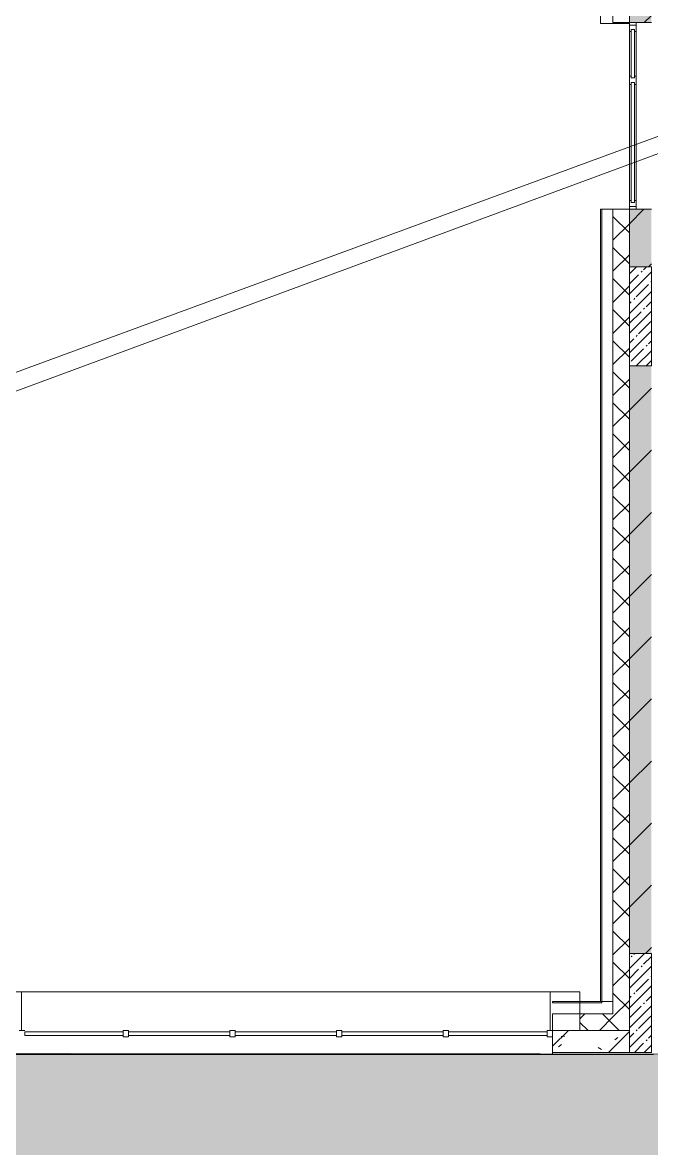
# Model space of a CAD drawing. Header units: millimetres. Extents: x -500089 to 1469082, y -290736 to 166440.
# Drawn here: x 1255434 to 1261154, y -53945 to -43695 of the extents above; entities that cross this region are included whole.
import ezdxf

# ---------------------------------------------------------------- set-up
doc = ezdxf.new("R2010")
doc.units = ezdxf.units.MM
for name, color, linetype, lineweight in [('_ Окна', 7, 'Continuous', 0), ('Витраж', 7, 'Continuous', 0), ('Несущие колонны', 7, 'Continuous', 0), ('Обобщенные модели', 7, 'Continuous', 0), ('Окна', 7, 'Continuous', 0), ('Панели витража', 7, 'Continuous', 0), ('Стены наружные', 7, 'Continuous', 0), ('Стены несущие', 7, 'Continuous', 0), ('Стены отделка', 7, 'Continuous', 0), ('Стены штриховка', 7, 'Continuous', 0), ('экспертиза ДУ пояснения', 6, 'Continuous', 0), ('экспертиза условные обозначения', 1, 'Continuous', 0)]:
    doc.layers.add(name, color=color, linetype=linetype, lineweight=lineweight)
pattern_1 = [(45, (1111853.6, -73570.5), (-282.8427, 282.8427), [])]
pattern_2 = [(50, (1111853.6, -73570.5), (728.7365, -63.7558), [76.2, -838.2]), (355, (1111853.6, -73570.5), (-140.9716, 764.2276), [60.96, -670.56]), (100.451, (1111914.3, -73575.8), (587.77, 700.4668), [64.76, -712.36]), (46.184, (1111853.6, -73367.3), (1084.316, -168.171), [114.3, -1257.3]), (96.636, (1111943.9, -73381.3), (949.61, 989.71), [97.14, -1068.54]), (351.184, (1111853.6, -73367.3), (949.6206, 989.701), [91.44, -1005.84]), (21, (1111955.2, -73418.1), (606.4579, -409.0606), [76.2, -838.2]), (326, (1111955.2, -73418.1), (247.2083, 736.753), [60.96, -670.56]), (71.451, (1112005.7, -73452.2), (853.6683, 327.6855), [64.76, -712.36]), (37.5, (1111853.59, -73570.5), (12.3547, 338.2201), [33.528, -628.904, 33.528, -647.192, -673.1]), (37.5, (1111853.59, -73570.5), (12.3547, 338.2201), [-1343.152, 33.528, -639.572]), (7.5, (1111853.6, -73570.5), (267.2789, 400.7221), [33.528, -354.584, 33.528, -613.664, -256.54]), (7.5, (1111853.6, -73570.5), (267.2789, 400.7221), [-1035.304, 33.528, -223.012]), (327.5, (1111627.02, -73570.5), (542.36333, -22.91534), [33.528, -220.472, 33.528, -758.952, -1051.56]), (327.5, (1111627.02, -73570.5), (542.36333, -22.91534), [-1046.48, 33.528, -1018.032]), (317.5, (1111525.4, -73570.5), (592.517, 101.7071), [33.528, -296.672, 33.528, -492.76, -746.76]), (317.5, (1111525.4, -73570.5), (592.517, 101.7071), [-856.488, 33.528, -713.232])]
pattern_3 = [(45, (1111853.59, -73570.49), (-141.42136, 141.42136), []), (135, (1111853.59, -73570.49), (-141.42136, -141.42136), [])]

# ---------------------------------------------------------------- blocks, each defined once
blk = doc.blocks.new('Системная панель - RANDOM Навесная панель фасада Цвет Красный-2979046-З Этаж 01')
at = {"layer": 'Панели витража', "lineweight": 18}
for p, q in [((-460, 0), (-460, -264)), ((450, 0), (-450, 0)), ((460, -264), (460, 0)), ((-460, -264), (460, -264))]:
    blk.add_line(p, q, dxfattribs=at)
blk = doc.blocks.new('Наличник окна - Наличник окна Желтый-2907492-З Этаж 01')
at = {"layer": 'Обобщенные модели', "lineweight": 18}
for p, q in [((143570, 21050), (143300, 21050)), ((143300, 21050), (143300, 20700)), ((143570, 20700), (143570, 21050)), ((148650, 21050), (148380, 21050)), ((148380, 21050), (148380, 20700)), ((148650, 20700), (148650, 21050)), ((143550, 20700), (143570, 20700)), ((148380, 20700), (148650, 20700))]:
    blk.add_line(p, q, dxfattribs=at)
at = {"layer": 'Обобщенные модели'}
for p, q in [((143570, 21050), (148380, 21050)), ((143600, 20700), (143570, 20700))]:
    blk.add_line(p, q, dxfattribs=at)
blk = doc.blocks.new('АР_СОШ_Верзилово_Фасады_rvt-2-З Этаж 01')
at = {"layer": 'Стены отделка', "lineweight": 9}
for p, q in [((148838, 28175), (148838, 20962)), ((148850, 28175), (148838, 28175)), ((148950, 28175), (148850, 28175)), ((148950, 20962), (148950, 28175)), ((148850, 20962), (148400, 20962)), ((148400, 20962), (148400, 20950)), ((148400, 20950), (148850, 20950)), ((148838, 20962), (148850, 20962)), ((148850, 20962), (148950, 20962)), ((148850, 20950), (148850, 20962))]:
    blk.add_line(p, q, dxfattribs=at)
at = {"layer": 'Стены штриховка'}
blk.add_line((148850, 20962), (148850, 28175), dxfattribs=at)
at = {"lineweight": 9, "rotation": 269.9999999999999}
blk.add_blockref('Системная панель - RANDOM Навесная панель фасада Цвет Красный-2979046-З Этаж 01', (149100, 30325), dxfattribs=at)
at = {"lineweight": 9}
blk.add_blockref('Наличник окна - Наличник окна Желтый-2907492-З Этаж 01', (0, 0), dxfattribs=at)
blk = doc.blocks.new('ADSK_КолоннаЖБ_Прямоугольная - 200x900 мм-V350-З Этаж 01')
at = {"layer": 'Несущие колонны'}
h = blk.add_hatch(dxfattribs=at)
h.set_pattern_fill('FP_136', color=256, style=0, pattern_type=2)
h.set_pattern_definition([(135, (20950, -149200), (-89.80256, -89.80256), []), (135, (20950, -149110.2), (-89.80256, -89.80256), [158.75, -31.75, 13.411, -18.339])])
h.paths.add_polyline_path([(450, 100), (-450, 100), (-450, -100), (450, -100)], flags=0)
at = {"layer": 'Несущие колонны', "lineweight": 18}
for p, q in [((-450, -100), (-450, 100)), ((-450, 100), (450, 100)), ((450, 100), (-450, 100)), ((-450, 100), (-450, -100)), ((450, 100), (450, -100)), ((450, -100), (450, 100)), ((450, -100), (-450, -100)), ((-450, -100), (450, -100))]:
    blk.add_line(p, q, dxfattribs=at)
blk = doc.blocks.new('ADSK_КолоннаЖБ_Прямоугольная - 200x900 мм-V351-З Этаж 01')
at = {"layer": 'Несущие колонны'}
h = blk.add_hatch(dxfattribs=at)
h.set_pattern_fill('FP_137', color=256, style=0, pattern_type=2)
h.set_pattern_definition([(135, (27200, -149200), (-89.80256, -89.80256), []), (135, (27200, -149110.2), (-89.80256, -89.80256), [158.75, -31.75, 13.411, -18.339])])
h.paths.add_polyline_path([(450, -100), (450, 100), (-450, 100), (-450, -100)], flags=0)
at = {"layer": 'Несущие колонны', "lineweight": 18}
for p, q in [((-450, -100), (-450, 100)), ((-450, 100), (450, 100)), ((450, 100), (-450, 100)), ((-450, 100), (-450, -100)), ((450, 100), (450, -100)), ((450, -100), (450, 100)), ((450, -100), (-450, -100)), ((-450, -100), (450, -100))]:
    blk.add_line(p, q, dxfattribs=at)
blk = doc.blocks.new('Окно_ПВХ_2Створки - ОП_2000_h_х1700_2ст Серый-3674242-З Этаж 01')
at = {"layer": '_ Окна'}
for p, q in [((-769, 110), (-850, 110)), ((-850, 110), (-850, 50)), ((-825, 50), (-825, 110)), ((-769, 96), (-769, 110)), ((363, 110), (287, 110)), ((287, 110), (287, 96)), ((363, 96), (363, 110)), ((769, 110), (769, 96)), ((850, 110), (769, 110)), ((825, 50), (825, 110)), ((850, 50), (850, 110)), ((-850, 50), (-787, 50)), ((-787, 64), (-787, 96)), ((-787, 96), (-769, 96)), ((-787, 64), (305, 64)), ((-787, 64), (-769, 64)), ((-769, 50), (-787, 50)), ((-769, 96), (287, 96)), ((-769, 64), (-769, 50)), ((287, 96), (305, 96)), ((287, 64), (287, 50)), ((305, 64), (287, 64)), ((305, 50), (287, 50)), ((305, 96), (305, 64)), ((305, 50), (345, 50)), ((345, 64), (345, 96)), ((345, 96), (363, 96)), ((345, 64), (787, 64)), ((345, 64), (363, 64)), ((363, 50), (345, 50)), ((363, 96), (769, 96)), ((363, 64), (363, 50)), ((769, 96), (787, 96)), ((769, 64), (769, 50)), ((787, 64), (769, 64)), ((787, 50), (769, 50)), ((787, 96), (787, 64)), ((787, 50), (850, 50))]:
    blk.add_line(p, q, dxfattribs=at)
at = {"layer": 'Окна'}
for p, q in [((-769, 110), (287, 110)), ((363, 110), (769, 110)), ((287, 50), (-769, 50)), ((769, 50), (363, 50))]:
    blk.add_line(p, q, dxfattribs=at)
blk = doc.blocks.new('Системная панель - ASVP_Cтеклопакет Двухкамерный_36 мм-3742820-З Этаж 01')
at = {"layer": 'Панели витража', "lineweight": 18}
for p, q in [((447.5, 18), (-447.5, 18)), ((-447.5, 18), (-447.5, -18)), ((447.5, -18), (447.5, 18)), ((-447.5, -18), (447.5, -18))]:
    blk.add_line(p, q, dxfattribs=at)
blk = doc.blocks.new('Прямоугольный импост - 50х60 мм Серый _ОКНО_-V431-З Этаж 01')
at = {"layer": 'Витраж', "lineweight": 18}
for p, q in [((-50, 30), (0, 30)), ((-50, -30), (-50, 30)), ((0, 30), (0, -30)), ((0, -30), (-50, -30))]:
    blk.add_line(p, q, dxfattribs=at)
blk = doc.blocks.new('Системная панель - ASVP_Cтеклопакет Двухкамерный_36 мм-3742821-З Этаж 01')
at = {"layer": 'Панели витража', "lineweight": 18}
for p, q in [((460, 18), (-460, 18)), ((-460, 18), (-460, -18)), ((460, -18), (460, 18)), ((-460, -18), (460, -18))]:
    blk.add_line(p, q, dxfattribs=at)
blk = doc.blocks.new('Прямоугольный импост - 50х60 мм Серый _ОКНО_-3743027-З Этаж 01')
at = {"layer": 'Витраж', "lineweight": 18}
for p, q in [((-25, 30), (25, 30)), ((-25, -30), (-25, 30)), ((25, 30), (25, -30)), ((25, -30), (-25, -30))]:
    blk.add_line(p, q, dxfattribs=at)

msp = doc.modelspace()

# ---------------------------------------------------------------- hatches: boundary and pattern name
at = {"layer": 'Стены штриховка'}
h = msp.add_hatch(dxfattribs=at)
h.set_pattern_fill('FP_32', color=256, style=0, pattern_type=2)
h.set_pattern_definition(pattern_3)
h.paths.add_polyline_path([(1260803.585, -52870.488), (1260953.585, -52870.488), (1260953.585, -45395.488), (1260803.585, -45395.488), (1260803.585, -52867.276)], flags=0)
h.paths.add_polyline_path([(1260803.585, -19395.488), (1260875.014, -19145.488), (1260953.585, -19145.488), (1260953.585, -18170.488), (1260803.585, -18170.488), (1260803.585, -18720.488)], flags=0)
h.paths.add_polyline_path([(1260803.585, -16420.488), (1260953.585, -16420.488), (1260953.585, -15370.488), (1260803.585, -15370.488), (1260803.585, -16395.488)], flags=0)
h = msp.add_hatch(dxfattribs=at)
h.set_pattern_fill('FP_201', color=256, style=0, pattern_type=2)
h.set_pattern_definition(pattern_1)
h.paths.add_polyline_path([(1261153.585, -52170.488), (1261153.585, -46820.488), (1260953.585, -46820.488), (1260953.585, -52170.488), (1261008.487, -52170.488)], flags=0)
h.paths.add_polyline_path([(1261153.585, -45920.488), (1261153.585, -45395.488), (1260953.585, -45395.488), (1260953.585, -45920.488), (1261109.141, -45920.488)], flags=0)
h.paths.add_polyline_path([(1261153.585, -43695.488), (1261153.585, -42795.488), (1260953.585, -42795.488), (1260953.585, -43695.488), (1261013.585, -43695.488)], flags=0)
h.paths.add_polyline_path([(1261153.585, -40195.488), (1261153.585, -39895.488), (1260953.585, -39895.488), (1260953.585, -40195.488), (1261080.252, -40195.488)], flags=0)
h.paths.add_polyline_path([(1260967.585, -38195.488), (1261153.585, -38195.488), (1261153.585, -37295.488), (1260953.585, -37295.488), (1260953.585, -38195.488)], flags=0)
h.paths.add_polyline_path([(1261046.919, -34695.488), (1261153.585, -34695.488), (1261153.585, -34545.488), (1260953.585, -34545.488), (1260953.585, -34695.488), (1261013.585, -34695.488)], flags=0)
h.paths.add_polyline_path([(1261153.585, -32845.488), (1261153.585, -31945.488), (1260953.585, -31945.488), (1260953.585, -32845.488), (1261013.585, -32845.488)], flags=0)
h.paths.add_polyline_path([(1261153.585, -30245.488), (1261153.585, -30095.488), (1260953.585, -30095.488), (1260953.585, -30245.488), (1261013.585, -30245.488)], flags=0)
h.paths.add_polyline_path([(1260953.585, -27495.488), (1261153.585, -27495.488), (1261153.585, -26595.488), (1260953.585, -26595.488), (1260953.585, -26794.313)], flags=0)
h.paths.add_polyline_path([(1261013.585, -24895.488), (1261153.585, -24895.488), (1261153.585, -24595.488), (1260953.585, -24595.488), (1260953.585, -24895.488), (1260999.585, -24895.488)], flags=0)
h.paths.add_polyline_path([(1261013.585, -21995.488), (1261153.585, -21995.488), (1261153.585, -21095.488), (1260953.585, -21095.488), (1260953.585, -21995.488), (1260999.585, -21995.488)], flags=0)
h.paths.add_polyline_path([(1260953.585, -19395.488), (1261153.585, -19395.488), (1261153.585, -18870.488), (1260953.585, -18870.488)], flags=0)
h = msp.add_hatch(dxfattribs=at)
h.set_pattern_fill('FP_31', color=256, style=0, pattern_type=2)
h.set_pattern_definition(pattern_2)
h.paths.add_polyline_path([(1261153.585, -52170.488), (1261153.585, -46820.488), (1260953.585, -46820.488), (1260953.585, -52170.488), (1261008.487, -52170.488)], flags=0)
h.paths.add_polyline_path([(1261153.585, -45920.488), (1261153.585, -45395.488), (1260953.585, -45395.488), (1260953.585, -45920.488), (1261109.141, -45920.488)], flags=0)
h.paths.add_polyline_path([(1261153.585, -43695.488), (1261153.585, -42795.488), (1260953.585, -42795.488), (1260953.585, -43695.488), (1261013.585, -43695.488)], flags=0)
h.paths.add_polyline_path([(1261153.585, -40195.488), (1261153.585, -39895.488), (1260953.585, -39895.488), (1260953.585, -40195.488), (1261080.252, -40195.488)], flags=0)
h.paths.add_polyline_path([(1260967.585, -38195.488), (1261153.585, -38195.488), (1261153.585, -37295.488), (1260953.585, -37295.488), (1260953.585, -38195.488)], flags=0)
h.paths.add_polyline_path([(1261046.919, -34695.488), (1261153.585, -34695.488), (1261153.585, -34545.488), (1260953.585, -34545.488), (1260953.585, -34695.488), (1261013.585, -34695.488)], flags=0)
h.paths.add_polyline_path([(1261153.585, -32845.488), (1261153.585, -31945.488), (1260953.585, -31945.488), (1260953.585, -32845.488), (1261013.585, -32845.488)], flags=0)
h.paths.add_polyline_path([(1261153.585, -30245.488), (1261153.585, -30095.488), (1260953.585, -30095.488), (1260953.585, -30245.488), (1261013.585, -30245.488)], flags=0)
h.paths.add_polyline_path([(1260953.585, -27495.488), (1261153.585, -27495.488), (1261153.585, -26595.488), (1260953.585, -26595.488), (1260953.585, -26794.313)], flags=0)
h.paths.add_polyline_path([(1261013.585, -24895.488), (1261153.585, -24895.488), (1261153.585, -24595.488), (1260953.585, -24595.488), (1260953.585, -24895.488), (1260999.585, -24895.488)], flags=0)
h.paths.add_polyline_path([(1261013.585, -21995.488), (1261153.585, -21995.488), (1261153.585, -21095.488), (1260953.585, -21095.488), (1260953.585, -21995.488), (1260999.585, -21995.488)], flags=0)
h.paths.add_polyline_path([(1260953.585, -19395.488), (1261153.585, -19395.488), (1261153.585, -18870.488), (1260953.585, -18870.488)], flags=0)
h = msp.add_hatch(dxfattribs=at)
h.set_pattern_fill('FP_32', color=256, style=0, pattern_type=2)
h.set_pattern_definition(pattern_3)
h.paths.add_polyline_path([(1243853.585, -52870.488), (1243603.585, -52802.306), (1243603.585, -52720.488), (1243153.585, -52720.488), (1243153.585, -52870.488), (1243529.557, -52870.488)], flags=0)
h.paths.add_polyline_path([(1260503.585, -52870.488), (1260803.585, -52870.488), (1260803.585, -52720.488), (1260503.585, -52720.488), (1260503.585, -52802.306)], flags=0)
h = msp.add_hatch(dxfattribs=at)
h.set_pattern_fill('FP_201', color=256, style=0, pattern_type=2)
h.set_pattern_definition(pattern_1)
h.paths.add_polyline_path([(1260953.585, -53070.488), (1260953.585, -52870.488), (1260253.585, -52870.488), (1260253.585, -53070.488), (1260803.585, -53070.488)], flags=0)
h = msp.add_hatch(dxfattribs=at)
h.set_pattern_fill('FP_31', color=256, style=0, pattern_type=2)
h.set_pattern_definition(pattern_2)
h.paths.add_polyline_path([(1260953.585, -53070.488), (1260953.585, -52870.488), (1260253.585, -52870.488), (1260253.585, -53070.488), (1260803.585, -53070.488)], flags=0)
h = msp.add_hatch(dxfattribs=at)
h.set_pattern_fill('FP_174', color=256, style=0, pattern_type=2)
h.set_pattern_definition([(0, (1111853.59, -73570.49), (812.8, 203.2), [67.056, -542.544, 67.056, -542.544, -3251.2]), (0, (1111853.59, -73570.49), (812.8, 203.2), [-1219.2, 67.056, -1152.144, 67.056, -542.544, -1422.4]), (0, (1111853.59, -73570.49), (812.8, 203.2), [-3048, 67.056, -339.344, 67.056, -948.944]), (120, (1112158.39, -73468.89), (-582.37636, 602.30545), [67.056, -542.544, 67.056, -542.544, -3251.2]), (120, (1112158.39, -73468.89), (-582.37636, 602.30545), [-1219.2, 67.056, -1152.144, 67.056, -542.544, -1422.4]), (120, (1112158.39, -73468.89), (-582.37636, 602.30545), [-3048, 67.056, -339.344, 67.056, -948.944]), (240, (1112259.99, -73062.49), (-230.42364, -805.50545), [67.056, -542.544, 67.056, -542.544, -3251.2]), (240, (1112259.99, -73062.49), (-230.42364, -805.50545), [-1219.2, 67.056, -1152.144, 67.056, -542.544, -1422.4]), (240, (1112259.99, -73062.49), (-230.42364, -805.50545), [-3048, 67.056, -339.344, 67.056, -948.944])])
h.paths.add_polyline_path([(1260953.585, -53090.488), (1261153.585, -53090.488), (1261153.585, -53070.488), (1260253.585, -53070.488), (1260253.585, -53090.488), (1260303.585, -53090.488)], flags=0)
at = {"layer": 'экспертиза условные обозначения'}
h = msp.add_hatch(dxfattribs=at)
h.set_pattern_fill('GRASS', color=3, scale=24)
h.set_pattern_definition([(90, (1077209.23, -303341.8), (-431.0523, 431.0523), [114.3, -747.8046]), (45, (1077209.2, -303341.8), (-431.0523, 431.0523), [114.3, -495.3]), (135, (1077209.2, -303341.8), (-431.0523, -431.0523), [114.3, -495.3])])
h.paths.add_polyline_path([(1243073.585, -53070.488), (1268673.585, -53090.488), (1268673.585, -15390.488), (1274683.585, -15390.488), (1274683.585, -53090.488), (1278233.585, -53090.488), (1278233.585, -53320.488), (1278453.585, -53320.488), (1278453.585, -56870.488), (1278233.585, -56870.488), (1278233.585, -57100.488), (1243573.585, -57100.488), (1243573.585, -55400.488), (1243073.585, -55400.488)])

# ---------------------------------------------------------------- linework, layer by layer
at = {"layer": 'Стены наружные'}
msp.add_line((1260253.585, -53090.488), (1243073.585, -53090.488), dxfattribs=at)
at = {"layer": 'Стены несущие'}
for p, q in [((1260953.585, -42795.488), (1260953.585, -43695.488)), ((1260953.585, -43695.488), (1260953.585, -42795.488)), ((1261013.585, -43695.488), (1261153.585, -43695.488)), ((1260953.585, -45395.488), (1260953.585, -45920.488)), ((1260953.585, -45920.488), (1260953.585, -45395.488)), ((1261153.585, -45395.488), (1261013.585, -45395.488)), ((1260953.585, -46820.488), (1260953.585, -52170.488)), ((1260953.585, -52170.488), (1260953.585, -46820.488)), ((1260253.585, -52870.488), (1260253.585, -53070.488)), ((1260253.585, -52870.488), (1260953.585, -52870.488)), ((1260953.585, -53070.488), (1260253.585, -53070.488))]:
    msp.add_line(p, q, dxfattribs=at)
at = {"layer": 'Стены отделка'}
for p, q in [((1260803.585, -42795.488), (1260803.585, -43695.488)), ((1260803.585, -43695.488), (1260953.585, -43695.488)), ((1260803.585, -45395.488), (1260803.585, -52720.488)), ((1260953.585, -45395.488), (1260803.585, -45395.488)), ((1260803.585, -52720.488), (1260253.585, -52720.488)), ((1260253.585, -52720.488), (1260253.585, -52870.488)), ((1260253.585, -53070.488), (1260253.585, -53090.488)), ((1260253.585, -53090.488), (1261173.585, -53090.488))]:
    msp.add_line(p, q, dxfattribs=at)
at = {"layer": 'экспертиза ДУ пояснения', "elevation": 0}
for points in [[(1326068.788, -20876.663), (1234095.126, -54705.446)], [(1234968.952, -54603.379), (1326068.788, -20876.663)]]:
    msp.add_lwpolyline(points, dxfattribs=at)
at = {"layer": 'экспертиза условные обозначения', "color": 3}
msp.add_lwpolyline([(1243073.585, -53070.488), (1268673.585, -53090.488), (1268673.585, -15390.488), (1274683.585, -15390.488), (1274683.585, -53090.488), (1278233.585, -53090.488), (1278233.585, -53320.488), (1278453.585, -53320.488), (1278453.585, -56870.488), (1278233.585, -56870.488), (1278233.585, -57100.488), (1243573.585, -57100.488), (1243573.585, -55400.488), (1243073.585, -55400.488), (1243073.585, -53070.488)], dxfattribs=at)

# ---------------------------------------------------------------- block references
msp.add_blockref('АР_СОШ_Верзилово_Фасады_rvt-2-З Этаж 01', (1111853.585, -73570.488))
at = {"layer": 'Витраж', "extrusion": (0, 0, -1), "rotation": 180}
for name, p in [('Прямоугольный импост - 50х60 мм Серый _ОКНО_-3743027-З Этаж 01', (-1256373.585, -52900.488)), ('Прямоугольный импост - 50х60 мм Серый _ОКНО_-3743027-З Этаж 01', (-1257343.585, -52900.488)), ('Прямоугольный импост - 50х60 мм Серый _ОКНО_-3743027-З Этаж 01', (-1258313.585, -52900.488)), ('Прямоугольный импост - 50х60 мм Серый _ОКНО_-3743027-З Этаж 01', (-1259283.585, -52900.488)), ('Прямоугольный импост - 50х60 мм Серый _ОКНО_-V431-З Этаж 01', (-1260253.585, -52900.488))]:
    msp.add_blockref(name, p, dxfattribs=at)
at = {"layer": 'Несущие колонны', "rotation": 270.0000000000001}
for name, p in [('ADSK_КолоннаЖБ_Прямоугольная - 200x900 мм-V351-З Этаж 01', (1261053.585, -46370.488)), ('ADSK_КолоннаЖБ_Прямоугольная - 200x900 мм-V350-З Этаж 01', (1261053.585, -52620.488))]:
    msp.add_blockref(name, p, dxfattribs=at)
at = {"layer": 'Окна', "rotation": 89.99999999999991}
msp.add_blockref('Окно_ПВХ_2Створки - ОП_2000_h_х1700_2ст Серый-3674242-З Этаж 01', (1261063.585, -44545.488), dxfattribs=at)
at = {"layer": 'Панели витража'}
for name, p in [('Системная панель - ASVP_Cтеклопакет Двухкамерный_36 мм-3742820-З Этаж 01', (1255901.085, -52900.488)), ('Системная панель - ASVP_Cтеклопакет Двухкамерный_36 мм-3742821-З Этаж 01', (1256858.585, -52900.488)), ('Системная панель - ASVP_Cтеклопакет Двухкамерный_36 мм-3742821-З Этаж 01', (1257828.585, -52900.488)), ('Системная панель - ASVP_Cтеклопакет Двухкамерный_36 мм-3742821-З Этаж 01', (1258798.585, -52900.488)), ('Системная панель - ASVP_Cтеклопакет Двухкамерный_36 мм-3742820-З Этаж 01', (1259756.085, -52900.488))]:
    msp.add_blockref(name, p, dxfattribs=at)

doc.saveas('drawing.dxf')
